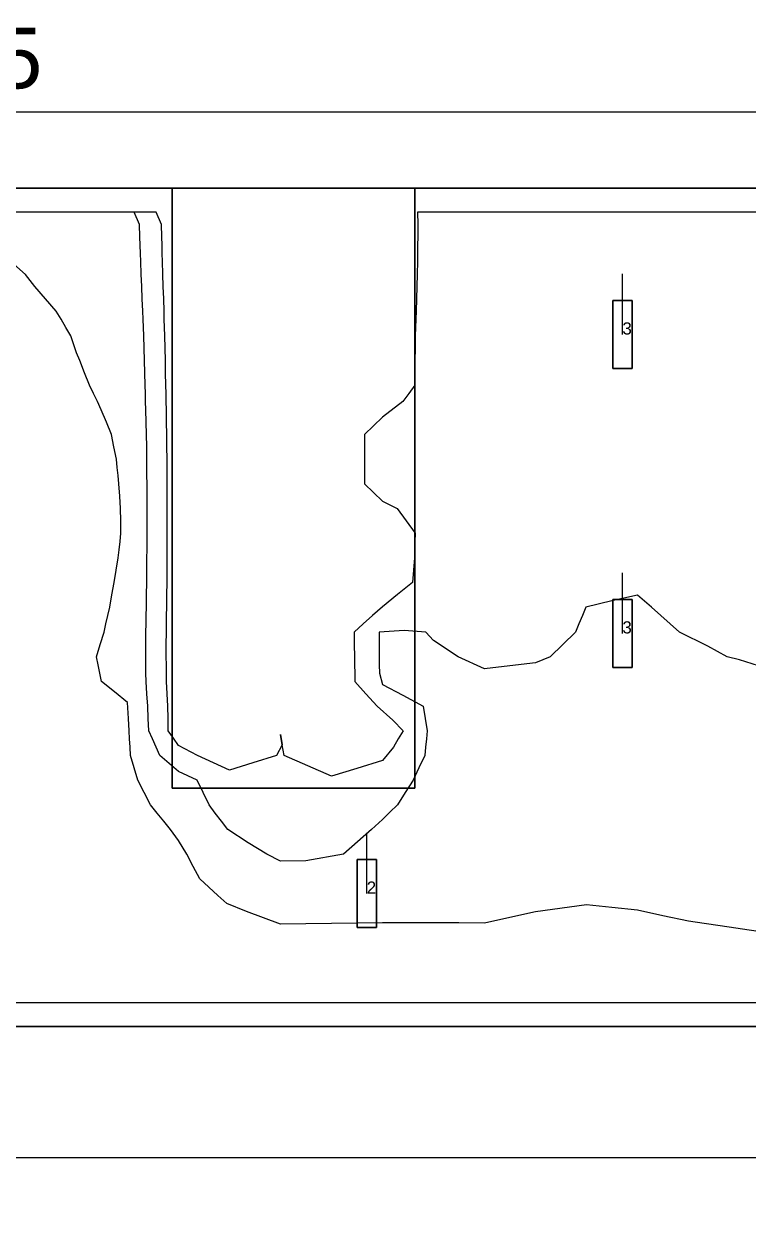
# Model space of a CAD drawing. Header units: millimetres. Extents: x 5.5 to 61.4, y 4.1 to 13.9.
# Drawn here: x 41.02 to 47, y 4.08 to 13.93 of the extents above; entities that cross this region are included whole.
import ezdxf

# ---------------------------------------------------------------- set-up
doc = ezdxf.new("R2010")
doc.units = ezdxf.units.MM
for name, color, linetype in [('DLXFURN', 5, 'Continuous'), ('DLXISO', 7, 'Continuous'), ('DLXLUM', 2, 'Continuous'), ('DLXLUMEX', 2, 'Continuous'), ('DLXSCENE', 7, 'Continuous'), ('MAPAS', 7, 'Continuous')]:
    doc.layers.add(name, color=color, linetype=linetype)
doc.layers.get('0').off()
doc.styles.get("Standard").update_dxf_attribs({"font": 'arial.ttf'})
doc.dimstyles.new('ISO-25', dxfattribs={"dimtxt": 0.5, "dimasz": 0.75, "dimexe": 0.5, "dimexo": 0.625, "dimgap": 0.1, "dimtad": 1, "dimtoh": 1, "dimtxsty": 'Standard', "dimcen": 2.5, "dimadec": 0, "dimazin": 0, "dimtfac": 1, "dimtmove": 0, "dimatfit": 3, "dimfxl": 1, "dimarcsym": 0})

# ---------------------------------------------------------------- blocks, each defined once
blk = doc.blocks.new('*U15')
at = {"color": 1}
blk.add_line((0, 0), (0, 0.5), dxfattribs=at)
for p, q in [((0.08, 0.28), (-0.08, 0.28)), ((-0.08, 0.28), (-0.08, -0.28)), ((-0.08, 0.28), (-0.08, -0.28)), ((-0.08, -0.28), (-0.08, 0.28)), ((-0.08, 0.28), (-0.08, 0.28)), ((0.08, 0.28), (-0.08, 0.28)), ((-0.08, 0.28), (-0.08, 0.28)), ((-0.08, 0.28), (0.08, 0.28)), ((-0.08, -0.28), (-0.08, 0.28)), ((-0.08, 0.28), (0.08, 0.28)), ((0.08, -0.28), (0.08, 0.28)), ((0.08, 0.28), (0.08, 0.28)), ((0.08, 0.28), (0.08, 0.28)), ((0.08, 0.28), (0.08, -0.28)), ((0.08, -0.28), (0.08, 0.28)), ((0.08, 0.28), (0.08, -0.28)), ((-0.08, -0.28), (0.08, -0.28)), ((-0.08, -0.28), (0.08, -0.28)), ((0.08, -0.28), (-0.08, -0.28)), ((-0.08, -0.28), (-0.08, -0.28)), ((-0.08, -0.28), (-0.08, -0.28)), ((0.08, -0.28), (-0.08, -0.28)), ((0.08, -0.28), (0.08, -0.28)), ((0.08, -0.28), (0.08, -0.28))]:
    blk.add_line(p, q)
at = {"layer": 'DLXLUMEX', "color": 7}
blk.add_text('3', height=0.1, dxfattribs=at).set_placement((0, 0))
blk = doc.blocks.new('*U16')
at = {"color": 1}
blk.add_line((0, 0), (0, 0.5), dxfattribs=at)
for p, q in [((0.08, 0.28), (-0.08, 0.28)), ((-0.08, 0.28), (-0.08, -0.28)), ((-0.08, 0.28), (-0.08, -0.28)), ((-0.08, -0.28), (-0.08, 0.28)), ((-0.08, 0.28), (-0.08, 0.28)), ((0.08, 0.28), (-0.08, 0.28)), ((-0.08, 0.28), (-0.08, 0.28)), ((-0.08, 0.28), (0.08, 0.28)), ((-0.08, -0.28), (-0.08, 0.28)), ((-0.08, 0.28), (0.08, 0.28)), ((0.08, -0.28), (0.08, 0.28)), ((0.08, 0.28), (0.08, 0.28)), ((0.08, -0.28), (0.08, 0.28)), ((0.08, 0.28), (0.08, 0.28)), ((0.08, 0.28), (0.08, -0.28)), ((0.08, 0.28), (0.08, -0.28)), ((-0.08, -0.28), (0.08, -0.28)), ((-0.08, -0.28), (0.08, -0.28)), ((0.08, -0.28), (-0.08, -0.28)), ((-0.08, -0.28), (-0.08, -0.28)), ((-0.08, -0.28), (-0.08, -0.28)), ((0.08, -0.28), (-0.08, -0.28)), ((0.08, -0.28), (0.08, -0.28)), ((0.08, -0.28), (0.08, -0.28))]:
    blk.add_line(p, q)
at = {"layer": 'DLXLUMEX', "color": 7}
blk.add_text('3', height=0.1, dxfattribs=at).set_placement((0, 0))
blk = doc.blocks.new('*U31')
at = {"color": 1}
blk.add_line((0, 0), (0, 0.5), dxfattribs=at)
for p, q in [((0.08, 0.28), (-0.08, 0.28)), ((-0.08, 0.28), (-0.08, -0.28)), ((-0.08, 0.28), (-0.08, -0.28)), ((-0.08, -0.28), (-0.08, 0.28)), ((-0.08, 0.28), (-0.08, 0.28)), ((0.08, 0.28), (-0.08, 0.28)), ((-0.08, 0.28), (-0.08, 0.28)), ((-0.08, 0.28), (0.08, 0.28)), ((-0.08, -0.28), (-0.08, 0.28)), ((-0.08, 0.28), (0.08, 0.28)), ((0.08, -0.28), (0.08, 0.28)), ((0.08, 0.28), (0.08, 0.28)), ((0.08, -0.28), (0.08, 0.28)), ((0.08, 0.28), (0.08, 0.28)), ((0.08, 0.28), (0.08, -0.28)), ((0.08, 0.28), (0.08, -0.28)), ((-0.08, -0.28), (0.08, -0.28)), ((-0.08, -0.28), (0.08, -0.28)), ((0.08, -0.28), (-0.08, -0.28)), ((-0.08, -0.28), (-0.08, -0.28)), ((-0.08, -0.28), (-0.08, -0.28)), ((0.08, -0.28), (-0.08, -0.28)), ((0.08, -0.28), (0.08, -0.28)), ((0.08, -0.28), (0.08, -0.28))]:
    blk.add_line(p, q)
at = {"layer": 'DLXLUMEX', "color": 7}
blk.add_text('2', height=0.1, dxfattribs=at).set_placement((0, 0))
blk = doc.blocks.new('*U48')
for p, q in [((1.187, 3.0386), (-0.813, 3.0388)), ((-0.813, 3.0388), (-0.813, -1.9072)), ((-0.813, 3.0388), (-0.813, -1.9072)), ((-0.813, -1.9072), (-0.813, 3.0388)), ((-0.813, 3.0388), (-0.813, 3.0388)), ((1.187, 3.0386), (-0.813, 3.0388)), ((-0.813, 3.0388), (-0.813, 3.0388)), ((-0.813, 3.0388), (1.187, 3.0386)), ((1.187, -1.9072), (1.187, 3.0386)), ((1.187, 3.0386), (1.187, 3.0386)), ((1.187, 3.0386), (1.187, -1.9072)), ((1.187, -1.9072), (1.187, 3.0386)), ((1.187, 3.0386), (1.187, 3.0386)), ((-0.813, -1.9072), (1.187, -1.9072)), ((-0.813, -1.9072), (-0.813, -1.9072)), ((-0.813, -1.9072), (1.187, -1.9072)), ((1.187, -1.9072), (-0.813, -1.9072)), ((-0.813, -1.9072), (-0.813, -1.9072)), ((1.187, -1.9072), (1.187, -1.9072)), ((1.187, -1.9072), (1.187, -1.9072))]:
    blk.add_line(p, q)
blk = doc.blocks.new('*U52')
for p, q in [((168.8836, 19.4402), (207.387, 19.4402)), ((207.387, 19.4402), (168.8836, 19.4402)), ((207.387, 12.5258), (153.137, 12.5258)), ((153.137, 12.5258), (207.387, 12.5258))]:
    blk.add_line(p, q)
blk = doc.blocks.new('*U53')
for p, q in [((168.8836, 19.4402), (207.387, 19.4402)), ((207.387, 12.5258), (153.137, 12.5258))]:
    blk.add_line(p, q)
blk = doc.blocks.new('*U54')
for p, q in [((207.387, 19.4402), (168.8836, 19.4402)), ((153.137, 12.5258), (207.387, 12.5258))]:
    blk.add_line(p, q)
blk = doc.blocks.new('*U56')
at = {"color": 1}
for points in [[(188.5191, 12.7258, 0.85), (188.6986, 12.7258, 0.85), (188.8781, 12.7258, 0.85), (189.0576, 12.7258, 0.85), (189.2371, 12.7258, 0.85), (189.4166, 12.7258, 0.85), (189.5961, 12.7258, 0.85), (189.7756, 12.7258, 0.85), (189.9551, 12.7258, 0.85), (190.1346, 12.7258, 0.85), (190.3141, 12.7258, 0.85), (190.4936, 12.7258, 0.85), (190.6731, 12.7258, 0.85), (190.8526, 12.7258, 0.85), (191.0321, 12.7258, 0.85), (191.2116, 12.7258, 0.85), (191.3911, 12.7258, 0.85), (191.5706, 12.7258, 0.85), (191.7501, 12.7258, 0.85), (191.9296, 12.7258, 0.85), (192.1091, 12.7258, 0.85), (192.2886, 12.7258, 0.85), (192.4681, 12.7258, 0.85), (192.6476, 12.7258, 0.85), (192.8271, 12.7258, 0.85), (193.0066, 12.7258, 0.85), (193.1861, 12.7258, 0.85), (193.3656, 12.7258, 0.85), (193.5451, 12.7258, 0.85), (193.7246, 12.7258, 0.85), (193.9041, 12.7258, 0.85), (194.0836, 12.7258, 0.85), (194.2631, 12.7258, 0.85), (194.4426, 12.7258, 0.85), (194.6221, 12.7258, 0.85), (194.8016, 12.7258, 0.85)], [(194.7854, 19.2402, 0.85), (194.6057, 19.2402, 0.85), (194.426, 19.2402, 0.85), (194.2462, 19.2402, 0.85), (194.0665, 19.2402, 0.85), (193.8868, 19.2402, 0.85), (193.707, 19.2402, 0.85), (193.5273, 19.2402, 0.85), (193.3476, 19.2402, 0.85), (193.1678, 19.2402, 0.85), (192.9881, 19.2402, 0.85), (192.8084, 19.2402, 0.85), (192.6286, 19.2402, 0.85), (192.4489, 19.2402, 0.85), (192.2692, 19.2402, 0.85), (192.0894, 19.2402, 0.85), (191.9097, 19.2402, 0.85), (191.9131, 19.1384, 0.85), (191.9121, 19.0367, 0.85), (191.9111, 18.9688, 0.85), (191.9102, 18.9009, 0.85), (191.9092, 18.8331, 0.85), (191.9069, 18.7313, 0.85), (191.9047, 18.6295, 0.85), (191.9013, 18.5277, 0.85), (191.8979, 18.4259, 0.85), (191.8957, 18.3581, 0.85), (191.8936, 18.2902, 0.85), (191.8915, 18.2224, 0.85), (191.8897, 18.1206, 0.85), (191.888, 18.0188, 0.85), (191.8875, 17.917, 0.85), (191.8871, 17.8152, 0.85), (191.8376, 17.7473, 0.85), (191.7881, 17.6795, 0.85), (191.621, 17.5522, 0.85), (191.5469, 17.4801, 0.85), (191.4728, 17.4081, 0.85), (191.4728, 17.3063, 0.85), (191.4729, 17.2045, 0.85), (191.473, 17.1366, 0.85), (191.4731, 17.0688, 0.85), (191.4731, 17.0009, 0.85), (191.621, 16.8576, 0.85), (191.7411, 16.7973, 0.85), (191.8154, 16.6955, 0.85), (191.8896, 16.5937, 0.85), (191.888, 16.5259, 0.85), (191.8863, 16.458, 0.85), (191.8847, 16.3902, 0.85), (191.8768, 16.2884, 0.85), (191.8688, 16.1866, 0.85), (191.7449, 16.0874, 0.85), (191.621, 15.9881, 0.85), (191.5389, 15.9152, 0.85), (191.4628, 15.8473, 0.85), (191.3868, 15.7794, 0.85), (191.3883, 15.6777, 0.85), (191.3898, 15.5759, 0.85), (191.3907, 15.508, 0.85), (191.3917, 15.4402, 0.85), (191.3926, 15.3723, 0.85), (191.4842, 15.2705, 0.85), (191.5758, 15.1687, 0.85), (191.7065, 15.0522, 0.85), (191.7919, 14.9651, 0.85), (191.7512, 14.8973, 0.85), (191.7105, 14.8294, 0.85), (191.621, 14.7189, 0.85), (191.4107, 14.6542, 0.85), (191.2003, 14.5895, 0.85), (191.0046, 14.6755, 0.85), (190.809, 14.7616, 0.85), (190.7943, 14.8479, 0.85), (190.7796, 14.9343, 0.85), (190.7943, 14.8479, 0.85), (190.7461, 14.7616, 0.85), (190.5525, 14.7004, 0.85), (190.3589, 14.6392, 0.85), (190.0949, 14.7616, 0.85), (189.9382, 14.8437, 0.85), (189.8958, 14.9044, 0.85), (189.8534, 14.9651, 0.85), (189.8519, 15.0669, 0.85), (189.8504, 15.1687, 0.85), (189.8455, 15.2705, 0.85), (189.8406, 15.3723, 0.85), (189.8395, 15.4402, 0.85), (189.8383, 15.508, 0.85), (189.8372, 15.5759, 0.85), (189.8379, 15.6777, 0.85), (189.8387, 15.7794, 0.85), (189.8395, 15.8473, 0.85), (189.8404, 15.9152, 0.85), (189.8413, 15.983, 0.85), (189.8424, 16.0848, 0.85), (189.8435, 16.1866, 0.85), (189.8442, 16.2884, 0.85), (189.845, 16.3902, 0.85), (189.8454, 16.458, 0.85), (189.8457, 16.5259, 0.85), (189.846, 16.5937, 0.85), (189.846, 16.6955, 0.85), (189.8459, 16.7973, 0.85), (189.8456, 16.8991, 0.85), (189.8453, 17.0009, 0.85), (189.8449, 17.0688, 0.85), (189.8445, 17.1366, 0.85), (189.8442, 17.2045, 0.85), (189.8432, 17.3063, 0.85), (189.8421, 17.4081, 0.85), (189.8402, 17.5098, 0.85), (189.8383, 17.6116, 0.85), (189.8368, 17.6795, 0.85), (189.8354, 17.7473, 0.85), (189.8339, 17.8152, 0.85), (189.8319, 17.917, 0.85), (189.8299, 18.0188, 0.85), (189.8277, 18.1206, 0.85), (189.8255, 18.2224, 0.85), (189.8235, 18.2902, 0.85), (189.8214, 18.3581, 0.85), (189.8194, 18.4259, 0.85), (189.816, 18.5277, 0.85), (189.8126, 18.6295, 0.85), (189.8094, 18.7313, 0.85), (189.8063, 18.8331, 0.85), (189.8046, 18.9009, 0.85), (189.8028, 18.9688, 0.85), (189.801, 19.0367, 0.85), (189.7993, 19.1384, 0.85), (189.7529, 19.2402, 0.85), (189.5732, 19.2402, 0.85), (189.3934, 19.2402, 0.85), (189.2137, 19.2402, 0.85), (189.034, 19.2402, 0.85), (188.8542, 19.2402, 0.85), (188.6745, 19.2402, 0.85), (188.4948, 19.2402, 0.85)]]:
    blk.add_polyline3d(points, dxfattribs=at)
at = {"color": 3}
for points in [[(188.5191, 12.7258, 0.85), (188.6986, 12.7258, 0.85), (188.8781, 12.7258, 0.85), (189.0576, 12.7258, 0.85), (189.2371, 12.7258, 0.85), (189.4166, 12.7258, 0.85), (189.5961, 12.7258, 0.85), (189.7756, 12.7258, 0.85), (189.9551, 12.7258, 0.85), (190.1346, 12.7258, 0.85), (190.3141, 12.7258, 0.85), (190.4936, 12.7258, 0.85), (190.6731, 12.7258, 0.85), (190.8526, 12.7258, 0.85), (191.0321, 12.7258, 0.85), (191.2116, 12.7258, 0.85), (191.3911, 12.7258, 0.85), (191.5706, 12.7258, 0.85), (191.7501, 12.7258, 0.85), (191.9296, 12.7258, 0.85), (192.1091, 12.7258, 0.85), (192.2886, 12.7258, 0.85), (192.4681, 12.7258, 0.85), (192.6476, 12.7258, 0.85), (192.8271, 12.7258, 0.85), (193.0066, 12.7258, 0.85), (193.1861, 12.7258, 0.85), (193.3656, 12.7258, 0.85), (193.5451, 12.7258, 0.85), (193.7246, 12.7258, 0.85), (193.9041, 12.7258, 0.85), (194.0836, 12.7258, 0.85), (194.2631, 12.7258, 0.85), (194.4426, 12.7258, 0.85), (194.6221, 12.7258, 0.85), (194.8016, 12.7258, 0.85)], [(194.7763, 15.4853, 0.85), (194.5659, 15.551, 0.85), (194.4643, 15.5759, 0.85), (194.3048, 15.6625, 0.85), (194.0712, 15.7794, 0.85), (193.9946, 15.8473, 0.85), (193.9179, 15.9152, 0.85), (193.8412, 15.983, 0.85), (193.7245, 16.0822, 0.85), (193.5142, 16.0376, 0.85), (193.299, 15.983, 0.85), (193.2704, 15.9152, 0.85), (193.2417, 15.8473, 0.85), (193.2131, 15.7794, 0.85), (193.1087, 15.6777, 0.85), (193.0043, 15.5759, 0.85), (192.8831, 15.5242, 0.85), (192.6728, 15.4998, 0.85), (192.4624, 15.4754, 0.85), (192.245, 15.5759, 0.85), (192.0417, 15.7101, 0.85), (191.9786, 15.7794, 0.85), (191.7998, 15.7913, 0.85), (191.5944, 15.7794, 0.85), (191.5946, 15.6777, 0.85), (191.5947, 15.5759, 0.85), (191.5948, 15.508, 0.85), (191.595, 15.4402, 0.85), (191.621, 15.3457, 0.85), (191.7884, 15.2572, 0.85), (191.9557, 15.1687, 0.85), (191.9723, 15.0669, 0.85), (191.9889, 14.9651, 0.85), (191.9827, 14.8973, 0.85), (191.9765, 14.8294, 0.85), (191.9703, 14.7616, 0.85), (191.9215, 14.6598, 0.85), (191.8728, 14.558, 0.85), (191.8082, 14.4562, 0.85), (191.7436, 14.3544, 0.85), (191.6823, 14.2933, 0.85), (191.621, 14.2322, 0.85), (191.5317, 14.1508, 0.85), (191.4154, 14.0491, 0.85), (191.299, 13.9473, 0.85), (190.99, 13.8916, 0.85), (190.7796, 13.8897, 0.85), (190.6682, 13.9473, 0.85), (190.5135, 14.0416, 0.85), (190.3456, 14.1508, 0.85), (190.2939, 14.2187, 0.85), (190.2421, 14.2866, 0.85), (190.1904, 14.3544, 0.85), (190.141, 14.4562, 0.85), (190.0917, 14.558, 0.85), (189.9382, 14.6291, 0.85), (189.7831, 14.7616, 0.85), (189.7529, 14.8294, 0.85), (189.7226, 14.8973, 0.85), (189.6923, 14.9651, 0.85), (189.6888, 15.0669, 0.85), (189.6853, 15.1687, 0.85), (189.6783, 15.2705, 0.85), (189.6714, 15.3723, 0.85), (189.6701, 15.4402, 0.85), (189.6688, 15.508, 0.85), (189.6676, 15.5759, 0.85), (189.6689, 15.6777, 0.85), (189.6702, 15.7794, 0.85), (189.6713, 15.8473, 0.85), (189.6724, 15.9152, 0.85), (189.6735, 15.983, 0.85), (189.6748, 16.0848, 0.85), (189.6761, 16.1866, 0.85), (189.6772, 16.2884, 0.85), (189.6782, 16.3902, 0.85), (189.6787, 16.458, 0.85), (189.6791, 16.5259, 0.85), (189.6796, 16.5937, 0.85), (189.6795, 16.6955, 0.85), (189.6794, 16.7973, 0.85), (189.679, 16.8991, 0.85), (189.6786, 17.0009, 0.85), (189.6781, 17.0688, 0.85), (189.6776, 17.1366, 0.85), (189.6772, 17.2045, 0.85), (189.6758, 17.3063, 0.85), (189.6745, 17.4081, 0.85), (189.6719, 17.5098, 0.85), (189.6693, 17.6116, 0.85), (189.6673, 17.6795, 0.85), (189.6653, 17.7473, 0.85), (189.6633, 17.8152, 0.85), (189.6607, 17.917, 0.85), (189.658, 18.0188, 0.85), (189.6551, 18.1206, 0.85), (189.6522, 18.2224, 0.85), (189.6495, 18.2902, 0.85), (189.6468, 18.3581, 0.85), (189.644, 18.4259, 0.85), (189.6395, 18.5277, 0.85), (189.6349, 18.6295, 0.85), (189.6307, 18.7313, 0.85), (189.6264, 18.8331, 0.85), (189.6242, 18.9009, 0.85), (189.6219, 18.9688, 0.85), (189.6196, 19.0367, 0.85), (189.6174, 19.1384, 0.85), (189.5732, 19.2402, 0.85), (189.3934, 19.2402, 0.85), (189.2137, 19.2402, 0.85), (189.034, 19.2402, 0.85), (188.8542, 19.2402, 0.85), (188.6745, 19.2402, 0.85), (188.4948, 19.2402, 0.85)]]:
    blk.add_polyline3d(points, dxfattribs=at)
at = {"color": 6}
for points in [[(188.5191, 12.7258, 0.85), (188.6986, 12.7258, 0.85), (188.8781, 12.7258, 0.85), (189.0576, 12.7258, 0.85), (189.2371, 12.7258, 0.85), (189.4166, 12.7258, 0.85), (189.5961, 12.7258, 0.85), (189.7756, 12.7258, 0.85), (189.9551, 12.7258, 0.85), (190.1346, 12.7258, 0.85), (190.3141, 12.7258, 0.85), (190.4936, 12.7258, 0.85), (190.6731, 12.7258, 0.85), (190.8526, 12.7258, 0.85), (191.0321, 12.7258, 0.85), (191.2116, 12.7258, 0.85), (191.3911, 12.7258, 0.85), (191.5706, 12.7258, 0.85), (191.7501, 12.7258, 0.85), (191.9296, 12.7258, 0.85), (192.1091, 12.7258, 0.85), (192.2886, 12.7258, 0.85), (192.4681, 12.7258, 0.85), (192.6476, 12.7258, 0.85), (192.8271, 12.7258, 0.85), (193.0066, 12.7258, 0.85), (193.1861, 12.7258, 0.85), (193.3656, 12.7258, 0.85), (193.5451, 12.7258, 0.85), (193.7246, 12.7258, 0.85), (193.9041, 12.7258, 0.85), (194.0836, 12.7258, 0.85), (194.2631, 12.7258, 0.85), (194.4426, 12.7258, 0.85), (194.6221, 12.7258, 0.85), (194.8016, 12.7258, 0.85)], [(194.7763, 13.3024, 0.85), (194.5366, 13.3365, 0.85), (194.4061, 13.3562, 0.85), (194.2757, 13.3758, 0.85), (194.1452, 13.3955, 0.85), (193.9349, 13.44, 0.85), (193.7245, 13.4844, 0.85), (193.5142, 13.5075, 0.85), (193.3038, 13.5305, 0.85), (193.1636, 13.5108, 0.85), (193.0234, 13.4912, 0.85), (192.8831, 13.4716, 0.85), (192.6728, 13.4257, 0.85), (192.4624, 13.3798, 0.85), (192.2521, 13.3807, 0.85), (192.0417, 13.3817, 0.85), (191.9015, 13.3813, 0.85), (191.7612, 13.381, 0.85), (191.621, 13.3806, 0.85), (191.4107, 13.3781, 0.85), (191.2003, 13.3757, 0.85), (190.99, 13.3737, 0.85), (190.7796, 13.3717, 0.85), (190.6394, 13.4228, 0.85), (190.4991, 13.4738, 0.85), (190.3368, 13.5401, 0.85), (190.2625, 13.608, 0.85), (190.1882, 13.6758, 0.85), (190.1139, 13.7437, 0.85), (190.0604, 13.8455, 0.85), (190.007, 13.9473, 0.85), (189.9382, 14.061, 0.85), (189.8735, 14.1508, 0.85), (189.8185, 14.2187, 0.85), (189.7635, 14.2866, 0.85), (189.7086, 14.3544, 0.85), (189.6563, 14.4562, 0.85), (189.6039, 14.558, 0.85), (189.5732, 14.6598, 0.85), (189.5424, 14.7616, 0.85), (189.5387, 14.8294, 0.85), (189.535, 14.8973, 0.85), (189.5313, 14.9651, 0.85), (189.5257, 15.0669, 0.85), (189.5175, 15.1989, 0.85), (189.4101, 15.2856, 0.85), (189.3027, 15.3723, 0.85), (189.2892, 15.4402, 0.85), (189.2757, 15.508, 0.85), (189.2622, 15.5759, 0.85), (189.2931, 15.6777, 0.85), (189.3239, 15.7794, 0.85), (189.3396, 15.8473, 0.85), (189.3553, 15.9152, 0.85), (189.3711, 15.983, 0.85), (189.3894, 16.0848, 0.85), (189.4078, 16.1866, 0.85), (189.4245, 16.2884, 0.85), (189.4413, 16.3902, 0.85), (189.4487, 16.458, 0.85), (189.456, 16.5259, 0.85), (189.4633, 16.5937, 0.85), (189.4621, 16.6955, 0.85), (189.4608, 16.7973, 0.85), (189.4536, 16.8991, 0.85), (189.4464, 17.0009, 0.85), (189.4396, 17.0688, 0.85), (189.4329, 17.1366, 0.85), (189.4261, 17.2045, 0.85), (189.4056, 17.3063, 0.85), (189.3851, 17.4081, 0.85), (189.3433, 17.5098, 0.85), (189.3015, 17.6116, 0.85), (189.2689, 17.6795, 0.85), (189.2364, 17.7473, 0.85), (189.2038, 17.8152, 0.85), (189.164, 17.917, 0.85), (189.1241, 18.0188, 0.85), (189.0968, 18.0815, 0.85), (189.0499, 18.2224, 0.85), (189.0099, 18.2902, 0.85), (188.9698, 18.3581, 0.85), (188.9298, 18.4259, 0.85), (188.8413, 18.5277, 0.85), (188.7528, 18.6295, 0.85), (188.6761, 18.7263, 0.85), (188.5554, 18.8331, 0.85)]]:
    blk.add_polyline3d(points, dxfattribs=at)
blk = doc.blocks.new('*D58')
at = {"layer": 'Defpoints', "color": 0, "transparency": 16777216}
for p in [(21.2445, 13.1985), (21.2445, 12.5736), (59.748, 12.5736)]:
    blk.add_point(p, dxfattribs=at)
at = {"layer": 'MAPAS', "color": 0, "lineweight": -2, "transparency": 16777216}
for p, q in [((21.2445, 13.1986), (21.2445, 13.6985)), ((59.748, 13.1986), (59.748, 13.6985)), ((58.998, 13.1985), (21.9945, 13.1985))]:
    blk.add_line(p, q, dxfattribs=at)
at = {"layer": 'MAPAS', "color": 0, "transparency": 16777216}
for points in [[(21.9945, 13.3235), (21.9945, 13.0735), (21.2445, 13.1985)], [(58.998, 13.3235), (58.998, 13.0735), (59.748, 13.1985)]]:
    blk.add_solid(points, dxfattribs=at)
at = {"layer": 'MAPAS', "color": 0, "transparency": 16777216, "insert": (40.4963, 13.599), "char_height": 0.5, "attachment_point": 5}
blk.add_mtext('38,5', dxfattribs=at)
blk = doc.blocks.new('*D59')
at = {"layer": 'Defpoints', "color": 0, "transparency": 16777216}
for p in [(5.498, 5.6592), (59.748, 5.6592), (59.748, 4.58)]:
    blk.add_point(p, dxfattribs=at)
at = {"layer": 'MAPAS', "color": 0, "lineweight": -2, "transparency": 16777216}
for p, q in [((5.498, 5.0342), (5.498, 4.08)), ((59.748, 5.0342), (59.748, 4.08)), ((6.248, 4.58), (58.998, 4.58))]:
    blk.add_line(p, q, dxfattribs=at)
at = {"layer": 'MAPAS', "color": 0, "transparency": 16777216}
for points in [[(6.248, 4.705), (6.248, 4.455), (5.498, 4.58)], [(58.998, 4.705), (58.998, 4.455), (59.748, 4.58)]]:
    blk.add_solid(points, dxfattribs=at)
at = {"layer": 'MAPAS', "color": 0, "transparency": 16777216, "insert": (32.623, 4.9804), "char_height": 0.5, "attachment_point": 5}
blk.add_mtext('54,25', dxfattribs=at)

msp = doc.modelspace()

# ---------------------------------------------------------------- block references
at = {"layer": 'DLXFURN'}
msp.add_blockref('*U48', (43.061, 9.5334), dxfattribs=at)
at = {"layer": 'DLXISO'}
msp.add_blockref('*U56', (-147.639, -6.8666), dxfattribs=at)
at = {"layer": 'DLXLUM'}
for name, p in [('*U16', (45.961, 11.3658)), ('*U15', (45.961, 8.901)), ('*U31', (43.8519, 6.7556))]:
    msp.add_blockref(name, p, dxfattribs=at)
at = {"layer": 'DLXSCENE'}
for name in ['*U52', '*U53', '*U54']:
    msp.add_blockref(name, (-147.639, -6.8666), dxfattribs=at)

# ---------------------------------------------------------------- dimensions: what is measured, and where the dimension line sits
at = {"layer": 'MAPAS'}
for base, p1, p2, picture, middle in [((21.2445, 13.1985), (59.748, 12.5736), (21.2445, 12.5736), '*D58', (40.4963, 13.599)), ((59.748, 4.58), (5.498, 5.6592), (59.748, 5.6592), '*D59', (32.623, 4.9804))]:
    dim = msp.add_linear_dim(base=base, p1=p1, p2=p2, dimstyle='ISO-25', dxfattribs=at)
    dim.commit()
    dim.dimension.update_dxf_attribs({"geometry": picture, "text_midpoint": middle})

doc.saveas('drawing.dxf')
